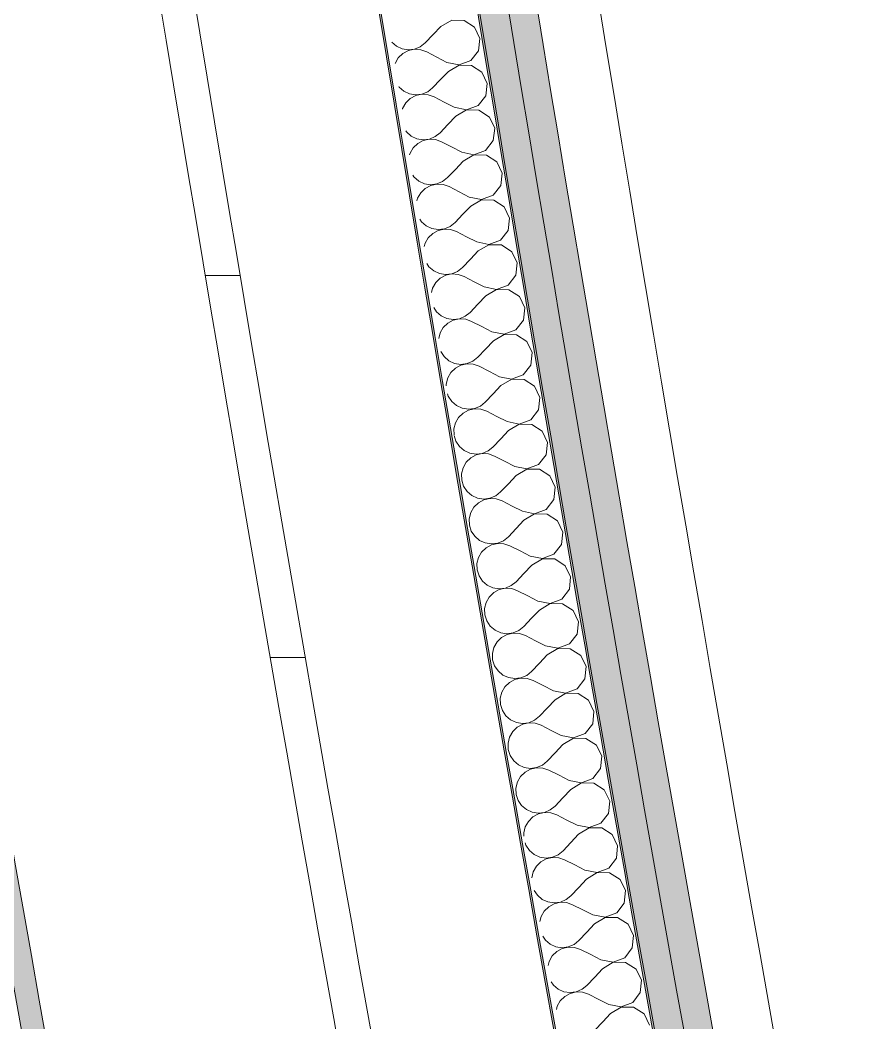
# Model space of a CAD drawing. Header units: millimetres. Extents: x -99530 to 90294, y -97212 to 56397.
# Drawn here: x -41689 to -41253, y -63791 to -63266 of the extents above; entities that cross this region are included whole.
import ezdxf
from ezdxf.enums import TextEntityAlignment as Align

# ---------------------------------------------------------------- set-up
doc = ezdxf.new("R2010")
doc.units = ezdxf.units.MM
doc.header["$MEASUREMENT"] = 0
doc.linetypes.add('Double Dashed', pattern=[1093.611073, 529.166651, -211.666656, 141.111112, -211.666656])
doc.linetypes.add('Hidden Line', pattern=[55, 45, -10])
for name, color, linetype in [('A-25-M_Wall_Ext', 7, 'Continuous'), ('A-25-M_Wall_Int', 7, 'Continuous'), ('New_A-05-M_Gross_Int_Circulation', 7, 'Continuous'), ('New_A-15-MG_Structural_Grid_Phase_2', 7, 'Continuous'), ('New_A-20-M_Floor_Slab', 7, 'Continuous'), ('New_A-20-M_Hard_Landscape', 7, 'Continuous'), ('New_A-25-M_Wall_Int', 7, 'Continuous')]:
    doc.layers.add(name, color=color, linetype=linetype)
for name, color, linetype, lineweight, true_color in [('A-25-M_Wall_Ext_Pen_No__107', 7, 'Continuous', 15, 0xa6a6a6), ('A-25-M_Wall_Ext_Pen_No__27', 7, 'Continuous', 50, 0x2a2a2a), ('A-25-M_Wall_Int_Pen_No__107', 7, 'Continuous', 15, 0xa6a6a6), ('A-25-M_Wall_Int_Pen_No__149', 7, 'Continuous', 0, 0x2a2a2a), ('New_A-05-M_Gross_Int_Circulation_Pen_No__74', 7, 'Continuous', 20, 0x606060), ('New_A-15-MG_Structural_Grid_Phase_2_Pen_No__222', 7, 'Continuous', 13, 0x65af33), ('New_A-20-M_Hard_Landscape_Pen_No__53', 7, 'Continuous', 35, 0x444444), ('New_A-25-M_Wall_Int_Pen_No__107', 7, 'Continuous', 15, 0xa6a6a6), ('New_A-25-M_Wall_Int_Pen_No__81', 7, 'Continuous', 20, 0x6a6a6a)]:
    doc.layers.add(name, color=color, linetype=linetype, lineweight=lineweight, true_color=true_color)
for name, color, linetype, lineweight in [('A-25-M_Wall_Ext_Pen_No__87', 8, 'Continuous', 20), ('A-25-M_Wall_Int_Pen_No__193', 7, 'Continuous', 18), ('New_A-20-M_Floor_Slab_Pen_No__89', 8, 'Continuous', 20), ('New_A-25-M_Wall_Int_Pen_No__1', 7, 'Continuous', 13), ('New_A-25-M_Wall_Int_Pen_No__150', 7, 'Continuous', 0), ('New_ArchiCAD Zone Stamps_Pen_No__9', 7, 'Continuous', 13)]:
    doc.layers.add(name, color=color, linetype=linetype, lineweight=lineweight)
doc.styles.add('GENERATED_STYLE_1', font='')
doc.styles.add('GENERATED_STYLE_3', font='')
doc.styles.add('GENERATED_STYLE_4', font='')
doc.styles.get('GENERATED_STYLE_1').set_extended_font_data('Arial', bold=True)
doc.styles.get('GENERATED_STYLE_3').set_extended_font_data('Arial')
doc.styles.get('GENERATED_STYLE_4').set_extended_font_data('Swis721 BT')

# ---------------------------------------------------------------- blocks, each defined once
blk = doc.blocks.new('Stair 07 _INB 0168_10_1', base_point=(-36902.6, -62923.54))
at = {"layer": 'New_A-05-M_Gross_Int_Circulation_Pen_No__74', "linetype": 'Continuous'}
blk.add_arc((-4141.99, -57209.05), 37731.88, 186.721455, 191.645003, dxfattribs=at)
at = {"layer": 'New_ArchiCAD Zone Stamps_Pen_No__9'}
for tag, height, style, p in [('ROOM_NAME', 250, 'GENERATED_STYLE_1', (-37168.15, -61611.29)), ('zoneNameLine2', 250, 'GENERATED_STYLE_1', (-37356.58, -62043.42)), ('ROOM_NUMBER', 200, 'GENERATED_STYLE_3', (-37545.01, -62464.13)), ('measuredAreaCode', 200, 'GENERATED_STYLE_3', (-37702.04, -62824.24)), ('DUMMY_649', 200, 'GENERATED_STYLE_3', (-37394.63, -62958.28)), ('DUMMY_650', 200, 'GENERATED_STYLE_3', (-36905.29, -63171.66)), ('DUMMY_651', 133.33, 'GENERATED_STYLE_3', (-36626, -63278.2))]:
    blk.add_attdef(tag, text='', height=height, rotation=336.4404, dxfattribs=dict(at, style=style)).set_placement(p, align=Align.TOP_LEFT)
blk = doc.blocks.new('Mesh_2_1', base_point=(-42312.96, -61137.43))
at = {"layer": 'New_A-20-M_Hard_Landscape_Pen_No__53', "linetype": 'Continuous', "flags": 128}
blk.add_lwpolyline([(-42312.96, -61137.43), (-44611.59, -60132.63), (-45011.26, -60153.1), (-44779.44, -64647.12, 0.101309), (-40900.75, -69852.74, -0.324783), (-40933.13, -67038.12, -0.084886), (-41989.51, -63759.27, -0.016705)], format="xyb", close=True, dxfattribs=at)
blk = doc.blocks.new('Slab_56_1', base_point=(-44734.13, -52924.74))
at = {"layer": 'New_A-20-M_Floor_Slab_Pen_No__89', "linetype": 'Continuous', "flags": 128}
blk.add_lwpolyline([(-44734.13, -52924.74), (-44734.3, -52924.72, -0.179811), (-34721.45, -33027.69), (-34721.92, -33027.18), (-25959.6, -24873.2), (-20981.62, -27043.85), (-17009.56, -17934.66), (-17703.34, -17189.12), (-11222.85, -11158.55), (-10852.64, -11556.37), (-2918.66, -4173.23), (921.42, -599.75), (3259.49, -1619.27), (2636.44, -2195.91), (2144.41, -3324.28), (-4596.33, -18782.94), (-10337.07, -31948.28), (-13252.03, -30677.22), (-20095.26, -46371.16, -0.415568), (-30017.22, -50195.91), (-38341.96, -69287.69, -0.234037), (-41521.39, -64901.11, -0.022084), (-42146.95, -60901.38), (-44895.69, -59706.59, -0.043731)], format="xyb", close=True, dxfattribs=at)
blk = doc.blocks.new('*X781')
at = {"layer": 'New_A-25-M_Wall_Int_Pen_No__150', "linetype": 'Continuous'}
for p, q in [((-41468.65, -63269.61), (-41472.77, -63273.91)), ((-41463.03, -63266.32), (-41468.65, -63269.61)), ((-41456.53, -63266.48), (-41463.03, -63266.32)), ((-41451.08, -63270.03), (-41456.53, -63266.48)), ((-41472.77, -63273.91), (-41476.88, -63278.21)), ((-41448.31, -63275.91), (-41451.08, -63270.03)), ((-41494.44, -63277.8), (-41491.98, -63279.95)), ((-41491.98, -63279.95), (-41489, -63281.34)), ((-41482.5, -63281.5), (-41479.46, -63280.24)), ((-41479.46, -63280.24), (-41476.88, -63278.21)), ((-41449.04, -63282.38), (-41448.31, -63275.91)), ((-41488.59, -63283.83), (-41490.96, -63286.1)), ((-41489, -63281.34), (-41485.76, -63281.87)), ((-41485.69, -63282.28), (-41488.59, -63283.83)), ((-41485.76, -63281.87), (-41482.5, -63281.5)), ((-41482.48, -63281.59), (-41485.69, -63282.28)), ((-41479.2, -63281.81), (-41482.48, -63281.59)), ((-41476.11, -63282.91), (-41479.2, -63281.81)), ((-41470.83, -63285.66), (-41476.11, -63282.91)), ((-41453.07, -63287.49), (-41449.04, -63282.38)), ((-41492.62, -63288.94), (-41492.65, -63289.07)), ((-41490.96, -63286.1), (-41492.62, -63288.94)), ((-41465.55, -63288.41), (-41470.83, -63285.66)), ((-41465.55, -63288.41), (-41459.18, -63289.73)), ((-41459.16, -63289.82), (-41464.77, -63293.11)), ((-41459.18, -63289.73), (-41453.07, -63287.49)), ((-41452.66, -63289.97), (-41459.16, -63289.82)), ((-41447.2, -63293.52), (-41452.66, -63289.97)), ((-41464.77, -63293.11), (-41468.89, -63297.42)), ((-41444.43, -63299.41), (-41447.2, -63293.52)), ((-41490.75, -63301.04), (-41490.58, -63301.31)), ((-41468.89, -63297.42), (-41473.01, -63301.72)), ((-41445.16, -63305.87), (-41444.43, -63299.41)), ((-41490.58, -63301.31), (-41488.1, -63303.47)), ((-41488.1, -63303.47), (-41485.12, -63304.86)), ((-41485.12, -63304.86), (-41481.88, -63305.39)), ((-41481.81, -63305.8), (-41484.71, -63307.35)), ((-41481.88, -63305.39), (-41478.62, -63305.01)), ((-41478.6, -63305.11), (-41481.81, -63305.8)), ((-41478.62, -63305.01), (-41475.58, -63303.76)), ((-41475.32, -63305.32), (-41478.6, -63305.11)), ((-41475.58, -63303.76), (-41473.01, -63301.72)), ((-41472.23, -63306.42), (-41475.32, -63305.32)), ((-41466.95, -63309.17), (-41472.23, -63306.42)), ((-41449.18, -63310.99), (-41445.16, -63305.87)), ((-41487.08, -63309.62), (-41488.73, -63312.47)), ((-41484.71, -63307.35), (-41487.08, -63309.62)), ((-41461.66, -63311.92), (-41466.95, -63309.17)), ((-41455.29, -63313.23), (-41449.18, -63310.99)), ((-41488.73, -63312.47), (-41488.86, -63312.96)), ((-41460.89, -63316.62), (-41465, -63320.92)), ((-41461.66, -63311.92), (-41455.29, -63313.23)), ((-41455.28, -63313.32), (-41460.89, -63316.62)), ((-41448.77, -63313.47), (-41455.28, -63313.32)), ((-41443.31, -63317.01), (-41448.77, -63313.47)), ((-41465, -63320.92), (-41469.11, -63325.23)), ((-41440.54, -63322.9), (-41443.31, -63317.01)), ((-41487.07, -63324.24), (-41486.68, -63324.83)), ((-41486.68, -63324.83), (-41484.2, -63326.99)), ((-41484.2, -63326.99), (-41481.23, -63328.38)), ((-41474.72, -63328.53), (-41471.69, -63327.27)), ((-41471.69, -63327.27), (-41469.11, -63325.23)), ((-41441.26, -63329.36), (-41440.54, -63322.9)), ((-41480.81, -63330.86), (-41483.18, -63333.14)), ((-41481.23, -63328.38), (-41477.98, -63328.91)), ((-41477.92, -63329.32), (-41480.81, -63330.86)), ((-41477.98, -63328.91), (-41474.72, -63328.53)), ((-41474.7, -63328.62), (-41477.92, -63329.32)), ((-41471.43, -63328.83), (-41474.7, -63328.62)), ((-41468.33, -63329.93), (-41471.43, -63328.83)), ((-41463.05, -63332.67), (-41468.33, -63329.93)), ((-41457.76, -63335.42), (-41463.05, -63332.67)), ((-41445.28, -63334.48), (-41441.26, -63329.36)), ((-41484.83, -63335.98), (-41485.06, -63336.88)), ((-41483.18, -63333.14), (-41484.83, -63335.98)), ((-41457.76, -63335.42), (-41451.39, -63336.72)), ((-41451.37, -63336.82), (-41456.98, -63340.12)), ((-41451.39, -63336.72), (-41445.28, -63334.48)), ((-41444.87, -63336.96), (-41451.37, -63336.82)), ((-41439.41, -63340.5), (-41444.87, -63336.96)), ((-41456.98, -63340.12), (-41461.09, -63344.43)), ((-41436.63, -63346.39), (-41439.41, -63340.5)), ((-41483.39, -63347.41), (-41482.77, -63348.35)), ((-41482.77, -63348.35), (-41480.29, -63350.5)), ((-41461.09, -63344.43), (-41465.2, -63348.73)), ((-41437.35, -63352.85), (-41436.63, -63346.39)), ((-41480.29, -63350.5), (-41477.31, -63351.89)), ((-41477.31, -63351.89), (-41474.07, -63352.42)), ((-41474, -63352.83), (-41476.9, -63354.38)), ((-41474.07, -63352.42), (-41470.81, -63352.04)), ((-41470.79, -63352.13), (-41474, -63352.83)), ((-41470.81, -63352.04), (-41467.78, -63350.78)), ((-41467.51, -63352.34), (-41470.79, -63352.13)), ((-41467.78, -63350.78), (-41465.2, -63348.73)), ((-41464.42, -63353.43), (-41467.51, -63352.34)), ((-41459.13, -63356.18), (-41464.42, -63353.43)), ((-41441.37, -63357.97), (-41437.35, -63352.85)), ((-41479.26, -63356.66), (-41480.91, -63359.5)), ((-41476.9, -63354.38), (-41479.26, -63356.66)), ((-41453.85, -63358.92), (-41459.13, -63356.18)), ((-41453.85, -63358.92), (-41447.47, -63360.22)), ((-41447.47, -63360.22), (-41441.37, -63357.97)), ((-41480.91, -63359.5), (-41481.25, -63360.84)), ((-41453.06, -63363.62), (-41457.17, -63367.93)), ((-41447.46, -63360.31), (-41453.06, -63363.62)), ((-41440.95, -63360.45), (-41447.46, -63360.31)), ((-41435.49, -63363.99), (-41440.95, -63360.45)), ((-41432.7, -63369.87), (-41435.49, -63363.99)), ((-41457.17, -63367.93), (-41461.28, -63372.24)), ((-41479.71, -63370.55), (-41478.85, -63371.86)), ((-41478.85, -63371.86), (-41476.36, -63374.01)), ((-41476.36, -63374.01), (-41473.39, -63375.4)), ((-41466.88, -63375.54), (-41463.85, -63374.28)), ((-41463.85, -63374.28), (-41461.28, -63372.24)), ((-41433.42, -63376.34), (-41432.7, -63369.87)), ((-41472.97, -63377.89), (-41475.33, -63380.17)), ((-41473.39, -63375.4), (-41470.14, -63375.93)), ((-41470.08, -63376.34), (-41472.97, -63377.89)), ((-41470.14, -63375.93), (-41466.88, -63375.54)), ((-41466.87, -63375.64), (-41470.08, -63376.34)), ((-41463.59, -63375.84), (-41466.87, -63375.64)), ((-41460.49, -63376.94), (-41463.59, -63375.84)), ((-41455.2, -63379.68), (-41460.49, -63376.94)), ((-41449.92, -63382.41), (-41455.2, -63379.68)), ((-41437.44, -63381.46), (-41433.42, -63376.34)), ((-41476.98, -63383.01), (-41477.44, -63384.83)), ((-41475.33, -63380.17), (-41476.98, -63383.01)), ((-41449.92, -63382.41), (-41443.54, -63383.71)), ((-41443.52, -63383.81), (-41449.13, -63387.11)), ((-41443.54, -63383.71), (-41437.44, -63381.46)), ((-41437.02, -63383.94), (-41443.52, -63383.81)), ((-41431.56, -63387.48), (-41437.02, -63383.94)), ((-41449.13, -63387.11), (-41453.23, -63391.43)), ((-41428.77, -63393.35), (-41431.56, -63387.48)), ((-41476.04, -63393.65), (-41474.91, -63395.38)), ((-41474.91, -63395.38), (-41472.42, -63397.53)), ((-41453.23, -63391.43), (-41457.34, -63395.74)), ((-41429.48, -63399.82), (-41428.77, -63393.35)), ((-41472.42, -63397.53), (-41469.45, -63398.91)), ((-41469.45, -63398.91), (-41466.2, -63399.43)), ((-41466.13, -63399.84), (-41469.03, -63401.4)), ((-41466.2, -63399.43), (-41462.94, -63399.05)), ((-41462.92, -63399.14), (-41466.13, -63399.84)), ((-41462.94, -63399.05), (-41459.91, -63397.78)), ((-41459.65, -63399.35), (-41462.92, -63399.14)), ((-41459.91, -63397.78), (-41457.34, -63395.74)), ((-41456.55, -63400.44), (-41459.65, -63399.35)), ((-41451.26, -63403.17), (-41456.55, -63400.44)), ((-41433.49, -63404.95), (-41429.48, -63399.82)), ((-41471.39, -63403.68), (-41473.04, -63406.53)), ((-41469.03, -63401.4), (-41471.39, -63403.68)), ((-41445.97, -63405.91), (-41451.26, -63403.17)), ((-41445.97, -63405.91), (-41439.59, -63407.2)), ((-41439.59, -63407.2), (-41433.49, -63404.95)), ((-41473.04, -63406.53), (-41473.63, -63408.86)), ((-41445.18, -63410.61), (-41449.28, -63414.92)), ((-41439.58, -63407.3), (-41445.18, -63410.61)), ((-41433.07, -63407.43), (-41439.58, -63407.3)), ((-41427.61, -63410.96), (-41433.07, -63407.43)), ((-41424.81, -63416.83), (-41427.61, -63410.96)), ((-41472.38, -63416.72), (-41470.96, -63418.89)), ((-41449.28, -63414.92), (-41453.38, -63419.24)), ((-41470.96, -63418.89), (-41468.47, -63421.03)), ((-41468.47, -63421.03), (-41465.49, -63422.42)), ((-41458.98, -63422.55), (-41455.95, -63421.28)), ((-41455.95, -63421.28), (-41453.38, -63419.24)), ((-41425.52, -63423.3), (-41424.81, -63416.83)), ((-41467.43, -63427.19), (-41469.07, -63430.03)), ((-41465.07, -63424.9), (-41467.43, -63427.19)), ((-41465.49, -63422.42), (-41462.25, -63422.94)), ((-41462.18, -63423.35), (-41465.07, -63424.9)), ((-41462.25, -63422.94), (-41458.98, -63422.55)), ((-41458.97, -63422.64), (-41462.18, -63423.35)), ((-41455.69, -63422.85), (-41458.97, -63422.64)), ((-41452.59, -63423.94), (-41455.69, -63422.85)), ((-41447.3, -63426.67), (-41452.59, -63423.94)), ((-41442.01, -63429.4), (-41447.3, -63426.67)), ((-41429.53, -63428.43), (-41425.52, -63423.3)), ((-41469.07, -63430.03), (-41469.81, -63432.93)), ((-41442.01, -63429.4), (-41435.63, -63430.69)), ((-41435.62, -63430.78), (-41441.21, -63434.1)), ((-41435.63, -63430.69), (-41429.53, -63428.43)), ((-41429.11, -63430.91), (-41435.62, -63430.78)), ((-41423.64, -63434.44), (-41429.11, -63430.91)), ((-41441.21, -63434.1), (-41445.31, -63438.41)), ((-41420.84, -63440.31), (-41423.64, -63434.44)), ((-41468.72, -63439.76), (-41466.99, -63442.39)), ((-41466.99, -63442.39), (-41464.5, -63444.54)), ((-41451.98, -63444.78), (-41449.41, -63442.73)), ((-41445.31, -63438.41), (-41449.41, -63442.73)), ((-41421.55, -63446.78), (-41420.84, -63440.31)), ((-41464.5, -63444.54), (-41461.52, -63445.92)), ((-41461.52, -63445.92), (-41458.27, -63446.44)), ((-41458.2, -63446.85), (-41461.1, -63448.41)), ((-41458.27, -63446.44), (-41455.01, -63446.05)), ((-41455, -63446.14), (-41458.2, -63446.85)), ((-41455.01, -63446.05), (-41451.98, -63444.78)), ((-41451.72, -63446.34), (-41455, -63446.14)), ((-41448.62, -63447.43), (-41451.72, -63446.34)), ((-41443.32, -63450.16), (-41448.62, -63447.43)), ((-41425.55, -63451.91), (-41421.55, -63446.78)), ((-41463.45, -63450.69), (-41465.1, -63453.54)), ((-41461.1, -63448.41), (-41463.45, -63450.69)), ((-41438.03, -63452.89), (-41443.32, -63450.16)), ((-41438.03, -63452.89), (-41431.65, -63454.17)), ((-41431.65, -63454.17), (-41425.55, -63451.91)), ((-41465.1, -63453.54), (-41465.9, -63456.73)), ((-41465.9, -63456.73), (-41465.87, -63457.7)), ((-41437.24, -63457.59), (-41441.33, -63461.91)), ((-41431.64, -63454.27), (-41437.24, -63457.59)), ((-41425.13, -63454.39), (-41431.64, -63454.27)), ((-41419.66, -63457.91), (-41425.13, -63454.39)), ((-41416.86, -63463.79), (-41419.66, -63457.91)), ((-41465.2, -63461.92), (-41464.81, -63463.15)), ((-41464.81, -63463.15), (-41463, -63465.9)), ((-41441.33, -63461.91), (-41445.43, -63466.23)), ((-41417.56, -63470.26), (-41416.86, -63463.79)), ((-41463, -63465.9), (-41460.51, -63468.04)), ((-41460.51, -63468.04), (-41457.53, -63469.43)), ((-41451.02, -63469.55), (-41448, -63468.28)), ((-41448, -63468.28), (-41445.43, -63466.23)), ((-41459.46, -63474.2), (-41461.11, -63477.04)), ((-41457.11, -63471.91), (-41459.46, -63474.2)), ((-41457.53, -63469.43), (-41454.29, -63469.94)), ((-41454.22, -63470.35), (-41457.11, -63471.91)), ((-41454.29, -63469.94), (-41451.02, -63469.55)), ((-41451.01, -63469.64), (-41454.22, -63470.35)), ((-41447.73, -63469.84), (-41451.01, -63469.64)), ((-41444.63, -63470.93), (-41447.73, -63469.84)), ((-41439.34, -63473.65), (-41444.63, -63470.93)), ((-41434.04, -63476.37), (-41439.34, -63473.65)), ((-41421.56, -63475.39), (-41417.56, -63470.26)), ((-41461.11, -63477.04), (-41461.91, -63480.23)), ((-41434.04, -63476.37), (-41427.66, -63477.66)), ((-41427.65, -63477.75), (-41433.24, -63481.07)), ((-41427.66, -63477.66), (-41421.56, -63475.39)), ((-41421.14, -63477.87), (-41427.65, -63477.75)), ((-41415.67, -63481.39), (-41421.14, -63477.87)), ((-41461.91, -63480.23), (-41461.82, -63483.24)), ((-41461.73, -63483.75), (-41460.81, -63486.66)), ((-41433.24, -63481.07), (-41437.33, -63485.39)), ((-41412.86, -63487.26), (-41415.67, -63481.39)), ((-41460.81, -63486.66), (-41459, -63489.4)), ((-41459, -63489.4), (-41456.51, -63491.54)), ((-41443.99, -63491.77), (-41441.43, -63489.72)), ((-41437.33, -63485.39), (-41441.43, -63489.72)), ((-41413.56, -63493.73), (-41412.86, -63487.26)), ((-41456.51, -63491.54), (-41453.53, -63492.92)), ((-41453.1, -63495.4), (-41455.46, -63497.7)), ((-41453.53, -63492.92), (-41450.28, -63493.44)), ((-41450.21, -63493.85), (-41453.1, -63495.4)), ((-41450.28, -63493.44), (-41447.02, -63493.04)), ((-41447.01, -63493.14), (-41450.21, -63493.85)), ((-41447.02, -63493.04), (-41443.99, -63491.77)), ((-41443.73, -63493.33), (-41447.01, -63493.14)), ((-41440.63, -63494.42), (-41443.73, -63493.33)), ((-41435.33, -63497.14), (-41440.63, -63494.42)), ((-41417.56, -63498.87), (-41413.56, -63493.73)), ((-41457.1, -63500.55), (-41457.9, -63503.73)), ((-41455.46, -63497.7), (-41457.1, -63500.55)), ((-41430.03, -63499.86), (-41435.33, -63497.14)), ((-41430.03, -63499.86), (-41423.65, -63501.13)), ((-41423.65, -63501.13), (-41417.56, -63498.87)), ((-41457.9, -63503.73), (-41457.8, -63507.02)), ((-41429.23, -63504.55), (-41433.32, -63508.88)), ((-41423.64, -63501.23), (-41429.23, -63504.55)), ((-41417.13, -63501.34), (-41423.64, -63501.23)), ((-41411.66, -63504.86), (-41417.13, -63501.34)), ((-41408.85, -63510.73), (-41411.66, -63504.86)), ((-41457.8, -63507.02), (-41456.8, -63510.16)), ((-41456.8, -63510.16), (-41454.99, -63512.9)), ((-41433.32, -63508.88), (-41437.41, -63513.21)), ((-41409.54, -63517.2), (-41408.85, -63510.73)), ((-41454.99, -63512.9), (-41452.49, -63515.04)), ((-41452.49, -63515.04), (-41449.51, -63516.42)), ((-41449.51, -63516.42), (-41446.27, -63516.93)), ((-41443, -63516.53), (-41439.98, -63515.26)), ((-41439.98, -63515.26), (-41437.41, -63513.21)), ((-41451.44, -63521.19), (-41453.08, -63524.04)), ((-41449.09, -63518.9), (-41451.44, -63521.19)), ((-41446.2, -63517.34), (-41449.09, -63518.9)), ((-41446.27, -63516.93), (-41443, -63516.53)), ((-41442.99, -63516.63), (-41446.2, -63517.34)), ((-41439.71, -63516.82), (-41442.99, -63516.63)), ((-41436.61, -63517.9), (-41439.71, -63516.82)), ((-41431.31, -63520.62), (-41436.61, -63517.9)), ((-41426.01, -63523.34), (-41431.31, -63520.62)), ((-41413.54, -63522.34), (-41409.54, -63517.2)), ((-41453.08, -63524.04), (-41453.87, -63527.23)), ((-41426.01, -63523.34), (-41419.63, -63524.61)), ((-41419.62, -63524.71), (-41425.21, -63528.03)), ((-41419.63, -63524.61), (-41413.54, -63522.34)), ((-41413.11, -63524.82), (-41419.62, -63524.71)), ((-41407.63, -63528.33), (-41413.11, -63524.82)), ((-41453.87, -63527.23), (-41453.77, -63530.52)), ((-41453.77, -63530.52), (-41452.77, -63533.65)), ((-41425.21, -63528.03), (-41429.29, -63532.36)), ((-41404.82, -63534.2), (-41407.63, -63528.33)), ((-41452.77, -63533.65), (-41450.96, -63536.4)), ((-41450.96, -63536.4), (-41448.46, -63538.54)), ((-41435.95, -63538.75), (-41433.38, -63536.69)), ((-41429.29, -63532.36), (-41433.38, -63536.69)), ((-41405.51, -63540.67), (-41404.82, -63534.2)), ((-41448.46, -63538.54), (-41445.48, -63539.91)), ((-41445.05, -63542.39), (-41447.4, -63544.69)), ((-41445.48, -63539.91), (-41442.23, -63540.42)), ((-41442.16, -63540.83), (-41445.05, -63542.39)), ((-41442.23, -63540.42), (-41438.97, -63540.02)), ((-41438.96, -63540.12), (-41442.16, -63540.83)), ((-41438.97, -63540.02), (-41435.95, -63538.75)), ((-41435.68, -63540.31), (-41438.96, -63540.12)), ((-41432.57, -63541.39), (-41435.68, -63540.31)), ((-41427.28, -63544.1), (-41432.57, -63541.39)), ((-41409.5, -63545.81), (-41405.51, -63540.67)), ((-41449.04, -63547.54), (-41449.83, -63550.73)), ((-41447.4, -63544.69), (-41449.04, -63547.54)), ((-41421.98, -63546.82), (-41427.28, -63544.1)), ((-41421.98, -63546.82), (-41415.59, -63548.09)), ((-41415.59, -63548.09), (-41409.5, -63545.81)), ((-41449.83, -63550.73), (-41449.73, -63554.02)), ((-41421.17, -63551.51), (-41425.25, -63555.84)), ((-41415.58, -63548.18), (-41421.17, -63551.51)), ((-41409.07, -63548.29), (-41415.58, -63548.18)), ((-41403.59, -63551.8), (-41409.07, -63548.29)), ((-41400.78, -63557.66), (-41403.59, -63551.8)), ((-41449.73, -63554.02), (-41448.73, -63557.15)), ((-41448.73, -63557.15), (-41446.91, -63559.89)), ((-41425.25, -63555.84), (-41429.34, -63560.18)), ((-41401.46, -63564.13), (-41400.78, -63557.66)), ((-41446.91, -63559.89), (-41444.42, -63562.03)), ((-41444.42, -63562.03), (-41441.43, -63563.4)), ((-41441.43, -63563.4), (-41438.19, -63563.91)), ((-41438.19, -63563.91), (-41434.93, -63563.51)), ((-41434.91, -63563.6), (-41438.11, -63564.32)), ((-41434.93, -63563.51), (-41431.9, -63562.23)), ((-41431.63, -63563.79), (-41434.91, -63563.6)), ((-41431.9, -63562.23), (-41429.34, -63560.18)), ((-41443.35, -63568.18), (-41444.99, -63571.03)), ((-41441, -63565.88), (-41443.35, -63568.18)), ((-41438.11, -63564.32), (-41441, -63565.88)), ((-41428.53, -63564.87), (-41431.63, -63563.79)), ((-41423.23, -63567.58), (-41428.53, -63564.87)), ((-41417.92, -63570.29), (-41423.23, -63567.58)), ((-41405.45, -63569.28), (-41401.46, -63564.13)), ((-41444.99, -63571.03), (-41445.78, -63574.22)), ((-41417.92, -63570.29), (-41411.54, -63571.56)), ((-41411.53, -63571.65), (-41417.11, -63574.99)), ((-41411.54, -63571.56), (-41405.45, -63569.28)), ((-41405.02, -63571.75), (-41411.53, -63571.65)), ((-41399.54, -63575.26), (-41405.02, -63571.75)), ((-41445.78, -63574.22), (-41445.67, -63577.51)), ((-41445.67, -63577.51), (-41444.67, -63580.64)), ((-41421.19, -63579.32), (-41425.28, -63583.66)), ((-41417.11, -63574.99), (-41421.19, -63579.32)), ((-41396.72, -63581.12), (-41399.54, -63575.26)), ((-41444.67, -63580.64), (-41442.85, -63583.38)), ((-41442.85, -63583.38), (-41440.35, -63585.52)), ((-41427.84, -63585.71), (-41425.28, -63583.66)), ((-41397.4, -63587.6), (-41396.72, -63581.12)), ((-41440.35, -63585.52), (-41437.37, -63586.89)), ((-41436.94, -63589.37), (-41439.29, -63591.67)), ((-41437.37, -63586.89), (-41434.12, -63587.4)), ((-41434.05, -63587.81), (-41436.94, -63589.37)), ((-41434.12, -63587.4), (-41430.86, -63586.99)), ((-41430.85, -63587.09), (-41434.05, -63587.81)), ((-41430.86, -63586.99), (-41427.84, -63585.71)), ((-41427.57, -63587.28), (-41430.85, -63587.09)), ((-41424.46, -63588.35), (-41427.57, -63587.28)), ((-41419.16, -63591.06), (-41424.46, -63588.35)), ((-41401.38, -63592.74), (-41397.4, -63587.6)), ((-41440.92, -63594.52), (-41441.71, -63597.72)), ((-41439.29, -63591.67), (-41440.92, -63594.52)), ((-41413.86, -63593.77), (-41419.16, -63591.06)), ((-41413.86, -63593.77), (-41407.47, -63595.03)), ((-41407.46, -63595.12), (-41413.04, -63598.46)), ((-41407.47, -63595.03), (-41401.38, -63592.74)), ((-41400.95, -63595.22), (-41407.46, -63595.12)), ((-41441.71, -63597.72), (-41441.6, -63601)), ((-41413.04, -63598.46), (-41417.12, -63602.8)), ((-41395.47, -63598.72), (-41400.95, -63595.22)), ((-41392.64, -63604.58), (-41395.47, -63598.72)), ((-41441.6, -63601), (-41440.6, -63604.13)), ((-41440.6, -63604.13), (-41438.78, -63606.87)), ((-41417.12, -63602.8), (-41421.2, -63607.13)), ((-41393.32, -63611.06), (-41392.64, -63604.58)), ((-41438.78, -63606.87), (-41436.28, -63609.01)), ((-41436.28, -63609.01), (-41433.29, -63610.38)), ((-41433.29, -63610.38), (-41430.04, -63610.88)), ((-41430.04, -63610.88), (-41426.78, -63610.48)), ((-41426.77, -63610.57), (-41429.97, -63611.29)), ((-41426.78, -63610.48), (-41423.76, -63609.19)), ((-41423.49, -63610.76), (-41426.77, -63610.57)), ((-41423.76, -63609.19), (-41421.2, -63607.13)), ((-41420.38, -63611.83), (-41423.49, -63610.76)), ((-41435.21, -63615.16), (-41436.84, -63618.01)), ((-41432.86, -63612.86), (-41435.21, -63615.16)), ((-41429.97, -63611.29), (-41432.86, -63612.86)), ((-41415.08, -63614.53), (-41420.38, -63611.83)), ((-41409.78, -63617.24), (-41415.08, -63614.53)), ((-41397.3, -63616.2), (-41393.32, -63611.06)), ((-41436.84, -63618.01), (-41437.63, -63621.2)), ((-41437.63, -63621.2), (-41437.51, -63624.49)), ((-41409.78, -63617.24), (-41403.39, -63618.49)), ((-41403.37, -63618.59), (-41408.96, -63621.93)), ((-41403.39, -63618.49), (-41397.3, -63616.2)), ((-41396.87, -63618.68), (-41403.37, -63618.59)), ((-41391.38, -63622.18), (-41396.87, -63618.68)), ((-41437.51, -63624.49), (-41436.51, -63627.62)), ((-41413.03, -63626.27), (-41417.11, -63630.61)), ((-41408.96, -63621.93), (-41413.03, -63626.27)), ((-41388.56, -63628.04), (-41391.38, -63622.18)), ((-41436.51, -63627.62), (-41434.68, -63630.36)), ((-41434.68, -63630.36), (-41432.18, -63632.49)), ((-41419.67, -63632.67), (-41417.11, -63630.61)), ((-41389.23, -63634.51), (-41388.56, -63628.04)), ((-41432.18, -63632.49), (-41429.2, -63633.86)), ((-41428.76, -63636.34), (-41431.11, -63638.64)), ((-41429.2, -63633.86), (-41425.95, -63634.36)), ((-41425.88, -63634.77), (-41428.76, -63636.34)), ((-41425.95, -63634.36), (-41422.69, -63633.95)), ((-41422.68, -63634.05), (-41425.88, -63634.77)), ((-41422.69, -63633.95), (-41419.67, -63632.67)), ((-41419.4, -63634.23), (-41422.68, -63634.05)), ((-41416.29, -63635.3), (-41419.4, -63634.23)), ((-41410.98, -63638.01), (-41416.29, -63635.3)), ((-41393.2, -63639.66), (-41389.23, -63634.51)), ((-41432.74, -63641.5), (-41433.53, -63644.69)), ((-41431.11, -63638.64), (-41432.74, -63641.5)), ((-41405.68, -63640.71), (-41410.98, -63638.01)), ((-41405.68, -63640.71), (-41399.29, -63641.96)), ((-41399.28, -63642.05), (-41404.86, -63645.4)), ((-41399.29, -63641.96), (-41393.2, -63639.66)), ((-41392.77, -63642.14), (-41399.28, -63642.05)), ((-41387.28, -63645.64), (-41392.77, -63642.14)), ((-41433.53, -63644.69), (-41433.41, -63647.98)), ((-41404.86, -63645.4), (-41408.93, -63649.74)), ((-41384.45, -63651.5), (-41387.28, -63645.64)), ((-41433.41, -63647.98), (-41432.4, -63651.11)), ((-41432.4, -63651.11), (-41430.58, -63653.84)), ((-41408.93, -63649.74), (-41413, -63654.08)), ((-41385.12, -63657.97), (-41384.45, -63651.5)), ((-41430.58, -63653.84), (-41428.08, -63655.98)), ((-41428.08, -63655.98), (-41425.09, -63657.34)), ((-41425.09, -63657.34), (-41421.84, -63657.84)), ((-41421.84, -63657.84), (-41418.58, -63657.43)), ((-41418.57, -63657.53), (-41421.77, -63658.25)), ((-41418.58, -63657.43), (-41415.56, -63656.15)), ((-41415.29, -63657.71), (-41418.57, -63657.53)), ((-41415.56, -63656.15), (-41413, -63654.08)), ((-41412.18, -63658.78), (-41415.29, -63657.71)), ((-41389.09, -63663.12), (-41385.12, -63657.97)), ((-41427, -63662.12), (-41428.63, -63664.98)), ((-41424.66, -63659.82), (-41427, -63662.12)), ((-41421.77, -63658.25), (-41424.66, -63659.82)), ((-41406.87, -63661.47), (-41412.18, -63658.78)), ((-41401.57, -63664.17), (-41406.87, -63661.47)), ((-41395.18, -63665.42), (-41389.09, -63663.12)), ((-41428.63, -63664.98), (-41429.41, -63668.17)), ((-41429.41, -63668.17), (-41429.29, -63671.46)), ((-41401.57, -63664.17), (-41395.18, -63665.42)), ((-41395.16, -63665.51), (-41400.74, -63668.86)), ((-41388.66, -63665.6), (-41395.16, -63665.51)), ((-41383.17, -63669.09), (-41388.66, -63665.6)), ((-41429.29, -63671.46), (-41428.28, -63674.59)), ((-41404.81, -63673.21), (-41408.88, -63677.55)), ((-41400.74, -63668.86), (-41404.81, -63673.21)), ((-41380.33, -63674.95), (-41383.17, -63669.09)), ((-41428.28, -63674.59), (-41426.46, -63677.32)), ((-41426.46, -63677.32), (-41423.96, -63679.46)), ((-41411.44, -63679.62), (-41408.88, -63677.55)), ((-41381, -63681.42), (-41380.33, -63674.95)), ((-41423.96, -63679.46), (-41420.97, -63680.82)), ((-41420.53, -63683.3), (-41422.87, -63685.6)), ((-41420.97, -63680.82), (-41417.72, -63681.32)), ((-41417.65, -63681.72), (-41420.53, -63683.3)), ((-41417.72, -63681.32), (-41414.46, -63680.9)), ((-41414.44, -63681), (-41417.65, -63681.72)), ((-41414.46, -63680.9), (-41411.44, -63679.62)), ((-41411.16, -63681.18), (-41414.44, -63681)), ((-41408.06, -63682.25), (-41411.16, -63681.18)), ((-41402.75, -63684.94), (-41408.06, -63682.25)), ((-41384.97, -63686.58), (-41381, -63681.42)), ((-41424.5, -63688.46), (-41425.28, -63691.65)), ((-41422.87, -63685.6), (-41424.5, -63688.46)), ((-41397.44, -63687.63), (-41402.75, -63684.94)), ((-41397.44, -63687.63), (-41391.05, -63688.88)), ((-41391.04, -63688.97), (-41396.61, -63692.33)), ((-41391.05, -63688.88), (-41384.97, -63686.58)), ((-41384.53, -63689.05), (-41391.04, -63688.97)), ((-41379.04, -63692.54), (-41384.53, -63689.05)), ((-41425.28, -63691.65), (-41425.22, -63693.29)), ((-41396.61, -63692.33), (-41400.68, -63696.67)), ((-41376.2, -63698.4), (-41379.04, -63692.54)), ((-41424.57, -63696.78), (-41424.15, -63698.07)), ((-41424.15, -63698.07), (-41422.32, -63700.8)), ((-41400.68, -63696.67), (-41404.75, -63701.02)), ((-41376.86, -63704.87), (-41376.2, -63698.4)), ((-41422.32, -63700.8), (-41419.82, -63702.93)), ((-41419.82, -63702.93), (-41416.83, -63704.3)), ((-41416.83, -63704.3), (-41413.58, -63704.79)), ((-41413.51, -63705.2), (-41416.39, -63706.77)), ((-41413.58, -63704.79), (-41410.32, -63704.38)), ((-41410.31, -63704.47), (-41413.51, -63705.2)), ((-41410.32, -63704.38), (-41407.3, -63703.09)), ((-41407.03, -63704.65), (-41410.31, -63704.47)), ((-41407.3, -63703.09), (-41404.75, -63701.02)), ((-41403.92, -63705.71), (-41407.03, -63704.65)), ((-41380.82, -63710.03), (-41376.86, -63704.87)), ((-41418.73, -63709.08), (-41420.36, -63711.94)), ((-41416.39, -63706.77), (-41418.73, -63709.08)), ((-41398.61, -63708.4), (-41403.92, -63705.71)), ((-41393.3, -63711.09), (-41398.61, -63708.4)), ((-41386.91, -63712.33), (-41380.82, -63710.03)), ((-41420.36, -63711.94), (-41421.13, -63715.11)), ((-41392.47, -63715.79), (-41396.53, -63720.13)), ((-41393.3, -63711.09), (-41386.91, -63712.33)), ((-41386.89, -63712.43), (-41392.47, -63715.79)), ((-41380.39, -63712.5), (-41386.89, -63712.43)), ((-41374.89, -63715.99), (-41380.39, -63712.5)), ((-41396.53, -63720.13), (-41400.6, -63724.48)), ((-41372.05, -63721.84), (-41374.89, -63715.99)), ((-41419.9, -63721.7), (-41418.17, -63724.28)), ((-41418.17, -63724.28), (-41415.67, -63726.41)), ((-41403.15, -63726.55), (-41400.6, -63724.48)), ((-41372.71, -63728.32), (-41372.05, -63721.84)), ((-41415.67, -63726.41), (-41412.68, -63727.77)), ((-41412.24, -63730.25), (-41414.58, -63732.55)), ((-41412.68, -63727.77), (-41409.43, -63728.26)), ((-41409.36, -63728.67), (-41412.24, -63730.25)), ((-41409.43, -63728.26), (-41406.17, -63727.84)), ((-41406.15, -63727.94), (-41409.36, -63728.67)), ((-41406.17, -63727.84), (-41403.15, -63726.55)), ((-41402.87, -63728.11), (-41406.15, -63727.94)), ((-41399.76, -63729.18), (-41402.87, -63728.11)), ((-41394.45, -63731.86), (-41399.76, -63729.18)), ((-41376.67, -63733.48), (-41372.71, -63728.32)), ((-41416.2, -63735.41), (-41416.84, -63738.04)), ((-41414.58, -63732.55), (-41416.2, -63735.41)), ((-41389.14, -63734.55), (-41394.45, -63731.86)), ((-41389.14, -63734.55), (-41382.75, -63735.79)), ((-41382.73, -63735.88), (-41388.31, -63739.24)), ((-41382.75, -63735.79), (-41376.67, -63733.48)), ((-41376.23, -63735.95), (-41382.73, -63735.88)), ((-41370.73, -63739.44), (-41376.23, -63735.95)), ((-41388.31, -63739.24), (-41392.37, -63743.59)), ((-41367.88, -63745.29), (-41370.73, -63739.44)), ((-41415.41, -63745.66), (-41414.01, -63747.75)), ((-41392.37, -63743.59), (-41396.43, -63747.95)), ((-41368.54, -63751.76), (-41367.88, -63745.29)), ((-41414.01, -63747.75), (-41411.5, -63749.88)), ((-41411.5, -63749.88), (-41408.51, -63751.24)), ((-41408.51, -63751.24), (-41405.26, -63751.73)), ((-41405.19, -63752.14), (-41408.07, -63753.72)), ((-41405.26, -63751.73), (-41402, -63751.31)), ((-41401.98, -63751.4), (-41405.19, -63752.14)), ((-41402, -63751.31), (-41398.98, -63750.02)), ((-41398.7, -63751.58), (-41401.98, -63751.4)), ((-41398.98, -63750.02), (-41396.43, -63747.95)), ((-41395.6, -63752.64), (-41398.7, -63751.58)), ((-41372.5, -63756.93), (-41368.54, -63751.76)), ((-41410.41, -63756.02), (-41412.02, -63758.88)), ((-41408.07, -63753.72), (-41410.41, -63756.02)), ((-41390.28, -63755.32), (-41395.6, -63752.64)), ((-41384.97, -63758.01), (-41390.28, -63755.32)), ((-41378.58, -63759.24), (-41372.5, -63756.93)), ((-41412.02, -63758.88), (-41412.54, -63760.99)), ((-41384.13, -63762.7), (-41388.19, -63767.05)), ((-41384.97, -63758.01), (-41378.58, -63759.24)), ((-41378.56, -63759.33), (-41384.13, -63762.7)), ((-41372.05, -63759.4), (-41378.56, -63759.33)), ((-41366.55, -63762.88), (-41372.05, -63759.4)), ((-41363.7, -63768.73), (-41366.55, -63762.88)), ((-41388.19, -63767.05), (-41392.25, -63771.41)), ((-41410.93, -63769.58), (-41409.82, -63771.22)), ((-41409.82, -63771.22), (-41407.32, -63773.35)), ((-41407.32, -63773.35), (-41404.32, -63774.71)), ((-41397.82, -63774.77), (-41394.8, -63773.48)), ((-41394.8, -63773.48), (-41392.25, -63771.41)), ((-41364.35, -63775.2), (-41363.7, -63768.73)), ((-41403.88, -63777.18), (-41406.22, -63779.49)), ((-41404.32, -63774.71), (-41401.08, -63775.19)), ((-41401, -63775.6), (-41403.88, -63777.18)), ((-41401.08, -63775.19), (-41397.82, -63774.77)), ((-41397.8, -63774.87), (-41401, -63775.6)), ((-41394.52, -63775.04), (-41397.8, -63774.87)), ((-41391.41, -63776.1), (-41394.52, -63775.04)), ((-41386.1, -63778.78), (-41391.41, -63776.1)), ((-41380.78, -63781.46), (-41386.1, -63778.78)), ((-41368.31, -63780.37), (-41364.35, -63775.2)), ((-41407.84, -63782.35), (-41408.23, -63783.98)), ((-41406.22, -63779.49), (-41407.84, -63782.35)), ((-41380.78, -63781.46), (-41374.39, -63782.69)), ((-41374.37, -63782.78), (-41379.94, -63786.15)), ((-41374.39, -63782.69), (-41368.31, -63780.37)), ((-41367.87, -63782.84), (-41374.37, -63782.78)), ((-41362.36, -63786.32), (-41367.87, -63782.84)), ((-41379.94, -63786.15), (-41384, -63790.51)), ((-41359.51, -63792.17), (-41362.36, -63786.32)), ((-41384, -63790.51), (-41388.05, -63794.86))]:
    blk.add_line(p, q, dxfattribs=at)
blk = doc.blocks.new('Wall_234_1', base_point=(-41650.69, -61617.63))
at = {"layer": 'New_A-25-M_Wall_Int_Pen_No__107', "linetype": 'Continuous'}
for points in [[(-41684.58, -61586.49, 0.020784), (-41197.92, -64625.86), (-41183.53, -64621.37, -0.020714), (-41668.66, -61593.43)], [(-41666.62, -61610.69, 0.020699), (-41180.53, -64636.15), (-41166.13, -64631.65, -0.020629), (-41650.69, -61617.63)]]:
    blk.add_hatch(color=256, dxfattribs=at).paths.add_polyline_path(points)
at = {"layer": 'New_A-25-M_Wall_Int_Pen_No__81', "linetype": 'Continuous', "lineweight": 0, "true_color": 0x353535}
for points in [[(-41748.55, -61486.6, 0.021187), (-41258.2, -64590.19), (-41257.24, -64589.9, -0.021182), (-41747.49, -61487.06)], [(-41687.67, -61568.78, 0.020899), (-41199.08, -64625.18), (-41198.12, -64624.88, -0.020894), (-41686.6, -61569.24)]]:
    blk.add_hatch(color=250, dxfattribs=at).paths.add_polyline_path(points)
at = {"layer": 'New_A-25-M_Wall_Int_Pen_No__1', "linetype": 'Continuous'}
for radius, start, end in [(37093.18, 186.548948, 191.405608), (37092.18, 186.551629, 191.405448), (37042.18, 186.685976, 191.398979), (37041.18, 186.688668, 191.47657), (37026.18, 186.729082, 191.475746), (37011.18, 186.769546, 191.520049)]:
    blk.add_arc((-4897.54, -57254.9), radius, start, end, dxfattribs=at)
at = {"layer": 'New_A-25-M_Wall_Int', "color": 250, "lineweight": 50, "true_color": 0x2a2a2a}
blk.add_blockref('*X781', (0, 0), dxfattribs=at)
blk = doc.blocks.new('Wall_322_1', base_point=(-42261.67, -61124.25))
at = {"layer": 'A-25-M_Wall_Ext_Pen_No__107', "linetype": 'Continuous', "lineweight": 0, "true_color": 0x535353}
blk.add_hatch(color=251, dxfattribs=at).paths.add_polyline_path([(-42361.13, -61134.57, 0.025045), (-41783.48, -64868.72), (-41685.55, -64848.5, -0.025045), (-42261.67, -61124.25)])
at = {"layer": 'A-25-M_Wall_Ext_Pen_No__27', "linetype": 'Continuous'}
blk.add_arc((-4821.59, -57239.2), 37641.11, 185.924212, 191.662952, dxfattribs=at)
blk = doc.blocks.new('Wall_420_1', base_point=(-42568.57, -61112.06))
at = {"layer": 'A-25-M_Wall_Ext_Pen_No__87', "linetype": 'Hidden Line'}
blk.add_arc((-5223.03, -57301.65), 37200.42, 185.825796, 192.529439, dxfattribs=at)
blk = doc.blocks.new('Wall_457_1', base_point=(-42004.5, -61659.63))
at = {"layer": 'A-25-M_Wall_Int_Pen_No__107', "linetype": 'Continuous'}
h = blk.add_hatch(dxfattribs=at)
h.set_pattern_fill('Plywood_0001', color=256, style=0, pattern_type=2)
h.set_pattern_definition([(0, (0, 0), (0, 200), [])])
h.paths.add_polyline_path([(-41348.7, -64618.43, -0.020297), (-41825.76, -61638.41), (-41843.63, -61640.54, 0.02031), (-41365.97, -64623.82)])
blk.add_hatch(color=256, dxfattribs=at).paths.add_polyline_path([(-42004.5, -61659.63, 0.020422), (-41521.44, -64672.33), (-41509.92, -64668.74, -0.020414), (-41992.59, -61658.22)])
at = {"layer": 'A-25-M_Wall_Int_Pen_No__149', "linetype": 'Continuous'}
for radius, end in [(37187.47, 191.420682), (37457.47, 191.463418)]:
    blk.add_arc((-4897.54, -57254.9), radius, 186.769546, end, dxfattribs=at)
at = {"layer": 'A-25-M_Wall_Int_Pen_No__193', "linetype": 'Continuous'}
for radius, end in [(37205.47, 191.42355), (37355.47, 191.447346), (37367.47, 191.449242)]:
    blk.add_arc((-4897.54, -57254.9), radius, 186.769546, end, dxfattribs=at)
blk = doc.blocks.new('Standard grid marker_28')
at = {"layer": 'New_A-15-MG_Structural_Grid_Phase_2_Pen_No__222', "linetype": 'Double Dashed'}
blk.add_arc((0, 0), 37050.42, 0, 16.800697, dxfattribs=at)
at = {"layer": 'New_A-15-MG_Structural_Grid_Phase_2_Pen_No__222', "style": 'GENERATED_STYLE_4'}
blk.add_attdef('AC_MarkerText_1', text='', height=350, rotation=160.7141, dxfattribs=at).set_placement((37050.42, -456.61), align=Align.MIDDLE_CENTER)

msp = doc.modelspace()

# ---------------------------------------------------------------- block references
at = {"layer": 'A-25-M_Wall_Ext', "color": 250, "lineweight": 50, "true_color": 0x2a2a2a}
for name, p in [('Wall_420_1', (-42568.57, -61112.06)), ('Wall_322_1', (-42261.67, -61124.25))]:
    msp.add_blockref(name, p, dxfattribs=at)
at = {"layer": 'A-25-M_Wall_Int', "color": 250, "lineweight": 50, "true_color": 0x2a2a2a}
msp.add_blockref('Wall_457_1', (-42004.5, -61659.63), dxfattribs=at)
at = {"layer": 'New_A-05-M_Gross_Int_Circulation', "linetype": 'Continuous'}
msp.add_blockref('Stair 07 _INB 0168_10_1', (-36902.6, -62923.54), dxfattribs=at)
at = {"layer": 'New_A-15-MG_Structural_Grid_Phase_2', "color": 8, "linetype": 'Continuous', "lineweight": 15, "zscale": 1000, "rotation": 175.7263039143517}
msp.add_blockref('Standard grid marker_28', (-5223.03, -57301.65), dxfattribs=at)
at = {"layer": 'New_A-20-M_Floor_Slab', "color": 8, "linetype": 'Continuous', "lineweight": 20}
msp.add_blockref('Slab_56_1', (-44734.13, -52924.74), dxfattribs=at)
at = {"layer": 'New_A-20-M_Hard_Landscape', "color": 49, "lineweight": 35, "true_color": 0x444444}
msp.add_blockref('Mesh_2_1', (-42312.96, -61137.43), dxfattribs=at)
at = {"layer": 'New_A-25-M_Wall_Int', "color": 250, "lineweight": 50, "true_color": 0x2a2a2a}
msp.add_blockref('Wall_234_1', (-41650.69, -61617.63), dxfattribs=at)

doc.saveas('drawing.dxf')
